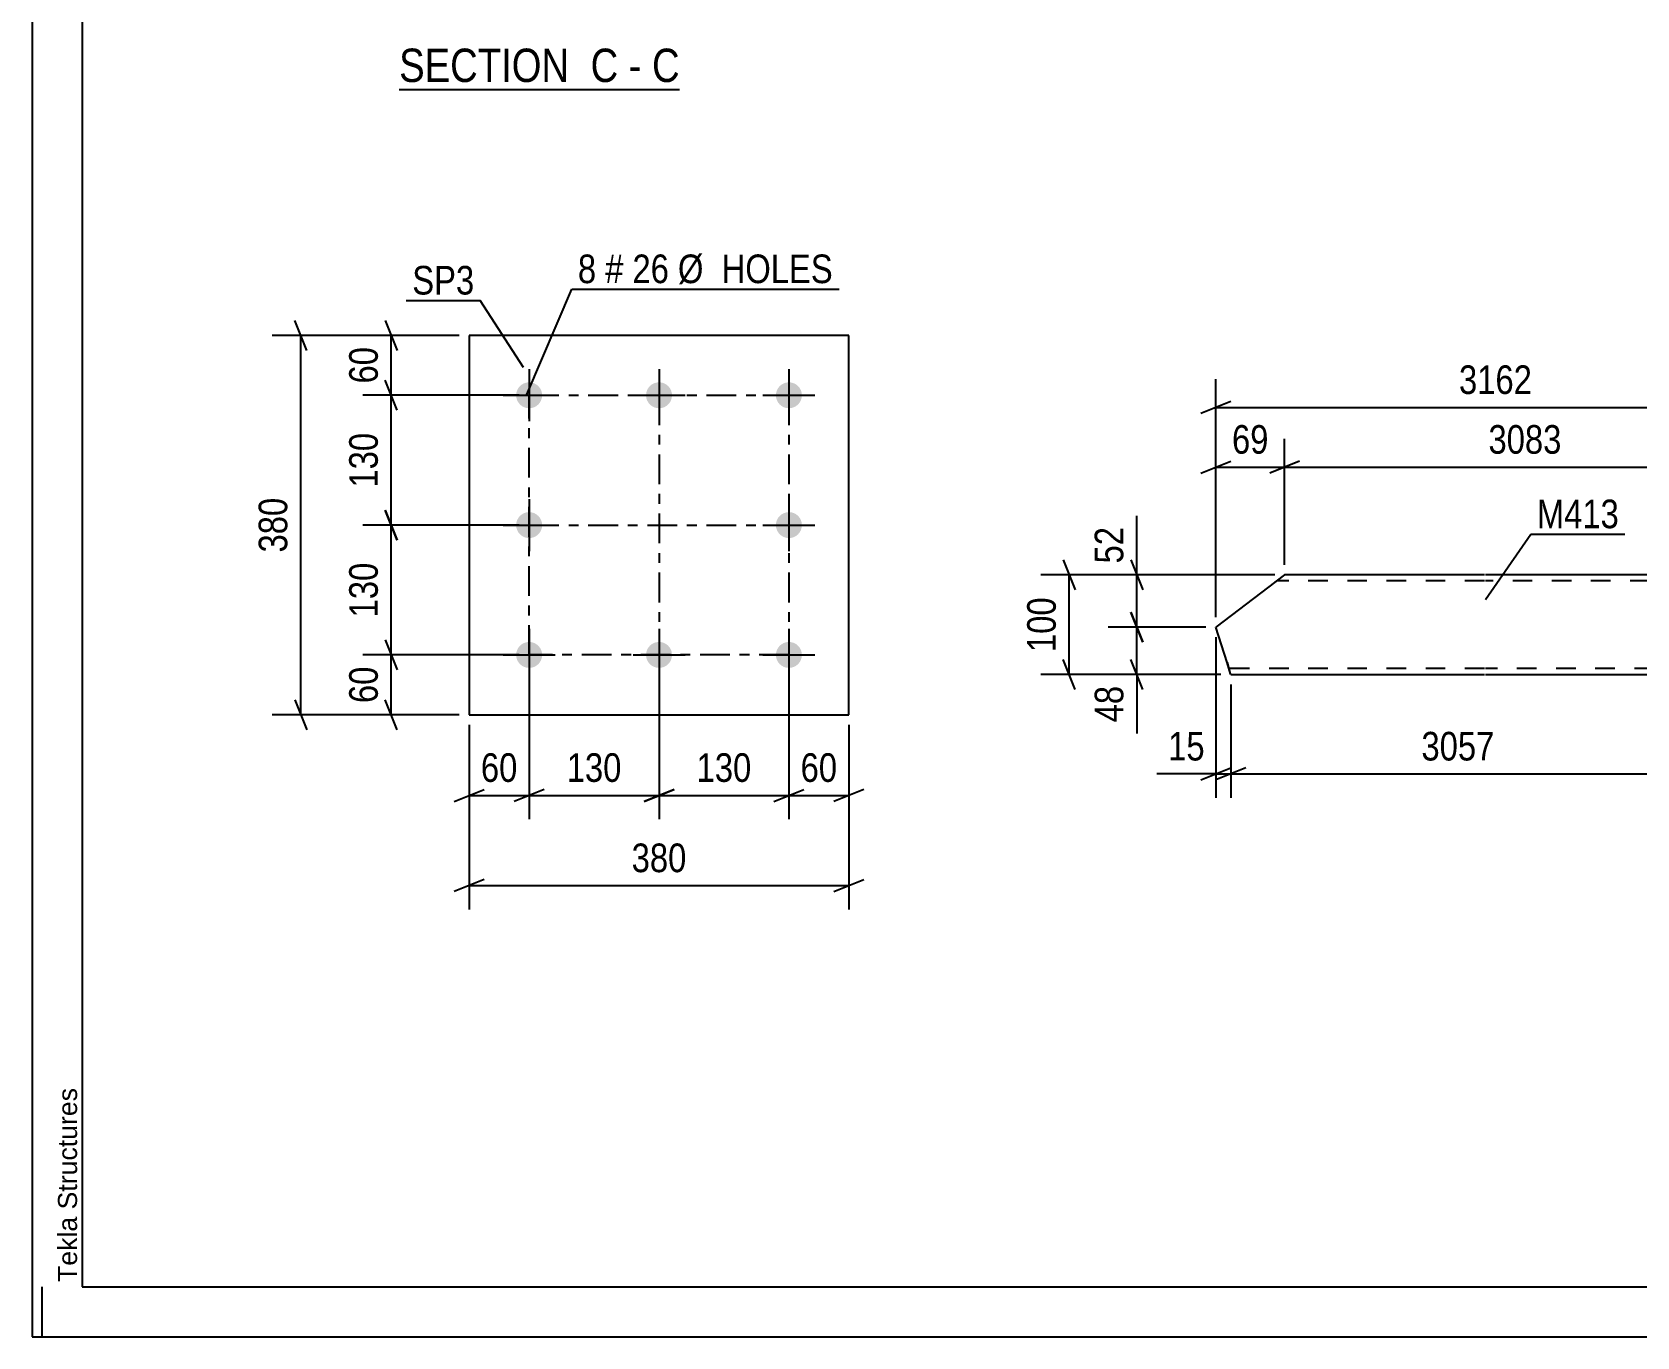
# Model space of a CAD drawing. Header units: millimetres. Extents: x 0 to 841, y 0 to 594.
# Drawn here: x 0 to 160.6, y 0 to 130.7 of the extents above; entities that cross this region are included whole.
import ezdxf

# ---------------------------------------------------------------- set-up
doc = ezdxf.new("R2010")
doc.units = ezdxf.units.MM
doc.linetypes.add('DXK_LINE_DOT2', pattern=[3.9198, 1.9599, -1.9599])
doc.linetypes.add('DXK_LINE_DOT3', pattern=[5.9187, 2.979, -0.9799, 0.9799, -0.9799])
doc.styles.add('Arial', font='ARIAL.TTF', dxfattribs={"height": 0.2})
doc.styles.add('Arial Narrow', font='ARIALN.TTF', dxfattribs={"height": 0.2})

# ---------------------------------------------------------------- blocks, each defined once
blk = doc.blocks.new('Unknown-232924980-1133')
at = {"color": 5, "linetype": 'Continuous'}
for p, q in [((0, 594), (0, 0)), ((5, 589), (5, 5)), ((1, 0), (1, 5)), ((5, 5), (836, 5)), ((0, 0), (841, 0))]:
    blk.add_line(p, q, dxfattribs=at)
at = {"color": 174, "linetype": 'Continuous', "style": 'Arial'}
blk.add_text('Tekla Structures', height=1.9102, rotation=90, dxfattribs=at).set_placement((4.5, 5.5))
blk = doc.blocks.new('Unknown-232924980-13 - 16614')
at = {"color": 6, "linetype": 'Continuous'}
blk.add_line((36.74, 124.91), (64.81, 124.91), dxfattribs=at)
at = {"color": 0, "linetype": 'Continuous'}
for points in [[(54.85, 125.66), (54.85, 129.16), (36.74, 129.16), (36.74, 125.66)], [(58.67, 125.66), (58.67, 129.16), (55.9, 129.16), (55.9, 125.66)], [(61, 125.66), (61, 129.16), (59.72, 129.16), (59.72, 125.66)], [(64.81, 125.66), (64.81, 129.16), (62.05, 129.16), (62.05, 125.66)]]:
    blk.add_wipeout(points, dxfattribs=at)
at = {"color": 7, "linetype": 'Continuous', "style": 'Arial Narrow'}
for s, p in [('SECTION ', (36.74, 125.66)), ('C', (55.9, 125.66)), ('C', (62.05, 125.66)), ('-', (59.72, 125.66))]:
    blk.add_text(s, height=3.34, dxfattribs=at).set_placement(p)
blk = doc.blocks.new('Part-232924980-18720 - 18719')
at = {"color": 2, "linetype": 'Continuous'}
for p, q in [((125.37, 76.32), (123.79, 75.12)), ((145.37, 76.32), (125.37, 76.32)), ((173.48, 76.32), (145.47, 76.32)), ((173.48, 76.32), (173.51, 76.23)), ((173.51, 76.23), (174.46, 73.17)), ((123.79, 75.12), (118.49, 71.08)), ((174.46, 73.17), (165.47, 66.32)), ((119.6, 67.52), (118.49, 71.08)), ((119.94, 66.41), (119.6, 67.52)), ((119.97, 66.32), (119.94, 66.41)), ((119.97, 66.32), (145.37, 66.32)), ((145.47, 66.32), (165.47, 66.32))]:
    blk.add_line(p, q, dxfattribs=at)
at = {"color": 7, "linetype": 'DXK_LINE_DOT2'}
for p, q in [((125.37, 76.32), (124.4, 75.58)), ((145.37, 75.72), (124.58, 75.72)), ((173.67, 75.72), (145.47, 75.72)), ((119.6, 67.52), (119.86, 66.67)), ((145.37, 66.92), (119.79, 66.92)), ((166.26, 66.92), (145.47, 66.92))]:
    blk.add_line(p, q, dxfattribs=at)
blk = doc.blocks.new('Part-232924980-15070 - 15069')
at = {"color": 2, "linetype": 'Continuous'}
for p, q in [((43.75, 100.29), (43.75, 62.29)), ((81.75, 100.29), (43.75, 100.29)), ((81.75, 62.29), (81.75, 100.29)), ((43.75, 62.29), (81.75, 62.29))]:
    blk.add_line(p, q, dxfattribs=at)
blk = doc.blocks.new('Bolt-232924980-15071 - 15069')
at = {"linetype": 'Continuous'}
for points in [[(49.75, 95.59, -1), (49.75, 92.99, -1)], [(62.75, 95.59, -1), (62.75, 92.99, -1)], [(75.75, 95.59, -1), (75.75, 92.99, -1)], [(49.75, 82.59, -1), (49.75, 79.99, -1)], [(75.75, 82.59, -1), (75.75, 79.99, -1)], [(49.75, 69.59, -1), (49.75, 66.99, -1)], [(62.75, 69.59, -1), (62.75, 66.99, -1)], [(75.75, 69.59, -1), (75.75, 66.99, -1)]]:
    blk.add_hatch(color=1, dxfattribs=at).paths.add_polyline_path(points)
at = {"color": 1, "linetype": 'Continuous'}
for p, q in [((49.75, 96.89), (49.75, 91.69)), ((62.75, 96.89), (62.75, 91.69)), ((75.75, 96.89), (75.75, 91.69)), ((47.15, 94.29), (52.35, 94.29)), ((60.15, 94.29), (65.35, 94.29)), ((73.15, 94.29), (78.35, 94.29)), ((49.75, 83.89), (49.75, 78.69)), ((75.75, 83.89), (75.75, 78.69)), ((47.15, 81.29), (52.35, 81.29)), ((73.15, 81.29), (78.35, 81.29)), ((49.75, 70.89), (49.75, 65.69)), ((62.75, 70.89), (62.75, 65.69)), ((75.75, 70.89), (75.75, 65.69)), ((47.15, 68.29), (52.35, 68.29)), ((60.15, 68.29), (65.35, 68.29)), ((73.15, 68.29), (78.35, 68.29))]:
    blk.add_line(p, q, dxfattribs=at)
blk = doc.blocks.new('Rectangle-232924980-18883 - 15069')
at = {"color": 1, "linetype": 'DXK_LINE_DOT3'}
blk.add_lwpolyline([(49.75, 94.29), (75.75, 94.29), (75.75, 68.29), (49.75, 68.29), (49.75, 94.29)], close=True, dxfattribs=at)
blk = doc.blocks.new('Line-232924980-18893 - 15069')
at = {"color": 1, "linetype": 'DXK_LINE_DOT3'}
blk.add_line((62.75, 94.29), (62.75, 68.29), dxfattribs=at)
blk = doc.blocks.new('Line-232924980-18900 - 15069')
at = {"color": 1, "linetype": 'DXK_LINE_DOT3'}
blk.add_line((49.75, 81.29), (75.75, 81.29), dxfattribs=at)
blk = doc.blocks.new('StraightDimension-232924980-19523 - 18719')
at = {"color": 7, "linetype": 'Continuous'}
for p, q in [((125.37, 77.32), (125.37, 89.94)), ((173.48, 77.32), (173.48, 89.94)), ((126.87, 87.69), (123.87, 86.49)), ((125.37, 87.09), (173.48, 87.09)), ((171.98, 86.49), (174.98, 87.69))]:
    blk.add_line(p, q, dxfattribs=at)
at = {"color": 0}
blk.add_wipeout([(153.68, 87.84), (153.68, 92.04), (145.17, 92.04), (145.17, 87.84)], dxfattribs=at)
at = {"color": 3, "style": 'Arial Narrow'}
blk.add_text('3083', height=2.863, dxfattribs=at).set_placement((145.77, 88.44))
blk = doc.blocks.new('StraightDimension-232924980-19583 - 18719')
at = {"color": 7, "linetype": 'Continuous'}
for p, q in [((119.97, 65.32), (119.97, 53.97)), ((165.47, 65.32), (165.47, 53.97)), ((121.47, 56.97), (118.47, 55.77)), ((119.97, 56.37), (165.47, 56.37)), ((163.97, 55.77), (166.97, 56.97))]:
    blk.add_line(p, q, dxfattribs=at)
at = {"color": 0}
blk.add_wipeout([(146.98, 57.12), (146.98, 61.32), (138.46, 61.32), (138.46, 57.12)], dxfattribs=at)
at = {"color": 3, "style": 'Arial Narrow'}
blk.add_text('3057', height=2.863, dxfattribs=at).set_placement((139.06, 57.72))
blk = doc.blocks.new('StraightDimension-232924980-19511 - 18719')
at = {"color": 7, "linetype": 'Continuous'}
for p, q in [((118.49, 72.08), (118.49, 95.92)), ((174.46, 74.17), (174.46, 95.92)), ((119.99, 93.67), (116.99, 92.47)), ((172.96, 92.47), (175.96, 93.67)), ((118.49, 93.07), (174.46, 93.07))]:
    blk.add_line(p, q, dxfattribs=at)
at = {"color": 0}
blk.add_wipeout([(150.73, 93.82), (150.73, 98.02), (142.22, 98.02), (142.22, 93.82)], dxfattribs=at)
at = {"color": 3, "style": 'Arial Narrow'}
blk.add_text('3162', height=2.863, dxfattribs=at).set_placement((142.82, 94.42))
blk = doc.blocks.new('StraightDimension-232924980-19524 - 18719')
at = {"color": 7, "linetype": 'Continuous'}
for p, q in [((118.49, 72.08), (118.49, 89.94)), ((125.37, 77.32), (125.37, 89.94)), ((116.99, 86.49), (119.99, 87.69)), ((118.49, 87.09), (125.37, 87.09)), ((126.87, 87.69), (123.87, 86.49))]:
    blk.add_line(p, q, dxfattribs=at)
at = {"color": 0}
blk.add_wipeout([(124.36, 87.84), (124.36, 92.04), (119.5, 92.04), (119.5, 87.84)], dxfattribs=at)
at = {"color": 3, "style": 'Arial Narrow'}
blk.add_text('69', height=2.863, dxfattribs=at).set_placement((120.1, 88.44))
blk = doc.blocks.new('StraightDimension-232924980-19584 - 18719')
at = {"color": 7, "linetype": 'Continuous'}
for p, q in [((118.49, 70.08), (118.49, 53.97)), ((119.97, 65.32), (119.97, 53.97)), ((116.99, 55.77), (119.99, 56.97)), ((121.47, 56.97), (118.47, 55.77)), ((118.49, 56.37), (119.97, 56.37))]:
    blk.add_line(p, q, dxfattribs=at)
at = {"color": 0}
blk.add_wipeout([(117.96, 57.12), (117.96, 61.32), (113.11, 61.32), (113.11, 57.12)], dxfattribs=at)
at = {"color": 7, "linetype": 'Continuous'}
blk.add_line((118.49, 56.37), (112.58, 56.37), dxfattribs=at)
blk.add_line((118.49, 56.37), (112.58, 56.37), dxfattribs=at)
at = {"color": 3, "style": 'Arial Narrow'}
blk.add_text('15', height=2.863, dxfattribs=at).set_placement((113.71, 57.72))
blk = doc.blocks.new('StraightDimension-232924980-19697 - 18719')
at = {"color": 7, "linetype": 'Continuous'}
for p, q in [((103.21, 77.82), (104.41, 74.82)), ((124.37, 76.32), (100.96, 76.32)), ((103.81, 66.32), (103.81, 76.32)), ((104.41, 64.82), (103.21, 67.82)), ((118.97, 66.32), (100.96, 66.32))]:
    blk.add_line(p, q, dxfattribs=at)
at = {"color": 0}
blk.add_wipeout([(103.06, 74.66), (98.86, 74.66), (98.86, 67.98), (103.06, 67.98)], dxfattribs=at)
at = {"color": 3, "style": 'Arial Narrow'}
blk.add_text('100', height=2.863, rotation=90.0002, dxfattribs=at).set_placement((102.46, 68.58))
blk = doc.blocks.new('StraightDimension-232924980-19729 - 18719')
at = {"color": 7, "linetype": 'Continuous'}
for p, q in [((109.97, 77.82), (111.17, 74.82)), ((124.37, 76.32), (107.72, 76.32)), ((110.57, 71.08), (110.57, 76.32)), ((111.17, 69.58), (109.97, 72.58)), ((117.49, 71.08), (107.72, 71.08))]:
    blk.add_line(p, q, dxfattribs=at)
at = {"color": 0}
blk.add_wipeout([(109.82, 81.7), (105.62, 81.7), (105.62, 76.85), (109.82, 76.85)], dxfattribs=at)
at = {"color": 7, "linetype": 'Continuous'}
blk.add_line((110.57, 76.32), (110.57, 82.23), dxfattribs=at)
blk.add_line((110.57, 76.32), (110.57, 82.23), dxfattribs=at)
at = {"color": 3, "style": 'Arial Narrow'}
blk.add_text('52', height=2.863, rotation=90.0002, dxfattribs=at).set_placement((109.22, 77.45))
blk = doc.blocks.new('StraightDimension-232924980-19730 - 18719')
at = {"color": 7, "linetype": 'Continuous'}
for p, q in [((109.97, 72.58), (111.17, 69.58)), ((117.49, 71.08), (107.72, 71.08)), ((110.57, 66.32), (110.57, 71.08)), ((111.17, 64.82), (109.97, 67.82)), ((118.97, 66.32), (107.72, 66.32))]:
    blk.add_line(p, q, dxfattribs=at)
at = {"color": 0}
blk.add_wipeout([(109.82, 65.8), (105.62, 65.8), (105.62, 60.94), (109.82, 60.94)], dxfattribs=at)
at = {"color": 7, "linetype": 'Continuous'}
blk.add_line((110.57, 66.32), (110.57, 60.41), dxfattribs=at)
blk.add_line((110.57, 66.32), (110.57, 60.41), dxfattribs=at)
at = {"color": 3, "style": 'Arial Narrow'}
blk.add_text('48', height=2.863, rotation=90.0002, dxfattribs=at).set_placement((109.22, 61.54))
blk = doc.blocks.new('StraightDimension-232924980-31326 - 15069')
at = {"color": 7, "linetype": 'Continuous'}
for p, q in [((62.75, 67.29), (62.75, 51.83)), ((75.75, 67.29), (75.75, 51.83)), ((64.25, 54.83), (61.25, 53.63)), ((74.25, 53.63), (77.25, 54.83)), ((62.75, 54.23), (75.75, 54.23))]:
    blk.add_line(p, q, dxfattribs=at)
at = {"color": 0}
blk.add_wipeout([(72.59, 54.98), (72.59, 59.18), (65.91, 59.18), (65.91, 54.98)], dxfattribs=at)
at = {"color": 3, "style": 'Arial Narrow'}
blk.add_text('130', height=2.863, dxfattribs=at).set_placement((66.51, 55.58))
blk = doc.blocks.new('StraightDimension-232924980-31304 - 15069')
at = {"color": 7, "linetype": 'Continuous'}
for p, q in [((36.55, 92.79), (35.35, 95.79)), ((48.75, 94.29), (33.1, 94.29)), ((35.95, 81.29), (35.95, 94.29)), ((35.35, 82.79), (36.55, 79.79)), ((48.75, 81.29), (33.1, 81.29))]:
    blk.add_line(p, q, dxfattribs=at)
at = {"color": 0}
blk.add_wipeout([(35.2, 91.14), (31, 91.14), (31, 84.45), (35.2, 84.45)], dxfattribs=at)
at = {"color": 3, "style": 'Arial Narrow'}
blk.add_text('130', height=2.863, rotation=90.0002, dxfattribs=at).set_placement((34.6, 85.05))
blk = doc.blocks.new('StraightDimension-232924980-15340 - 15069')
at = {"color": 7, "linetype": 'Continuous'}
for p, q in [((35.35, 101.79), (36.55, 98.79)), ((42.75, 100.29), (33.1, 100.29)), ((35.95, 94.29), (35.95, 100.29)), ((36.55, 92.79), (35.35, 95.79)), ((48.75, 94.29), (33.1, 94.29))]:
    blk.add_line(p, q, dxfattribs=at)
at = {"color": 0}
blk.add_wipeout([(35.2, 99.72), (31, 99.72), (31, 94.87), (35.2, 94.87)], dxfattribs=at)
at = {"color": 3, "style": 'Arial Narrow'}
blk.add_text('60', height=2.863, rotation=90.0002, dxfattribs=at).set_placement((34.6, 95.47))
blk = doc.blocks.new('StraightDimension-232924980-15356 - 15069')
at = {"color": 7, "linetype": 'Continuous'}
for p, q in [((27.49, 98.79), (26.29, 101.79)), ((42.75, 100.29), (24.04, 100.29)), ((26.89, 62.29), (26.89, 100.29)), ((26.29, 63.79), (27.49, 60.79)), ((42.75, 62.29), (24.04, 62.29))]:
    blk.add_line(p, q, dxfattribs=at)
at = {"color": 0}
blk.add_wipeout([(26.14, 84.64), (21.94, 84.64), (21.94, 77.95), (26.14, 77.95)], dxfattribs=at)
at = {"color": 3, "style": 'Arial Narrow'}
blk.add_text('380', height=2.863, rotation=90.0002, dxfattribs=at).set_placement((25.54, 78.55))
blk = doc.blocks.new('StraightDimension-232924980-15343 - 15069')
at = {"color": 7, "linetype": 'Continuous'}
for p, q in [((35.35, 69.79), (36.55, 66.79)), ((48.75, 68.29), (33.1, 68.29)), ((35.95, 62.29), (35.95, 68.29)), ((36.55, 60.79), (35.35, 63.79)), ((42.75, 62.29), (33.1, 62.29))]:
    blk.add_line(p, q, dxfattribs=at)
at = {"color": 0}
blk.add_wipeout([(35.2, 67.72), (31, 67.72), (31, 62.87), (35.2, 62.87)], dxfattribs=at)
at = {"color": 3, "style": 'Arial Narrow'}
blk.add_text('60', height=2.863, rotation=90.0002, dxfattribs=at).set_placement((34.6, 63.47))
blk = doc.blocks.new('StraightDimension-232924980-15360 - 15069')
at = {"color": 7, "linetype": 'Continuous'}
for p, q in [((75.75, 67.29), (75.75, 51.83)), ((81.75, 61.29), (81.75, 51.83)), ((74.25, 53.63), (77.25, 54.83)), ((83.25, 54.83), (80.25, 53.63)), ((75.75, 54.23), (81.75, 54.23))]:
    blk.add_line(p, q, dxfattribs=at)
at = {"color": 0}
blk.add_wipeout([(81.18, 54.98), (81.18, 59.18), (76.32, 59.18), (76.32, 54.98)], dxfattribs=at)
at = {"color": 3, "style": 'Arial Narrow'}
blk.add_text('60', height=2.863, dxfattribs=at).set_placement((76.92, 55.58))
blk = doc.blocks.new('StraightDimension-232924980-15363 - 15069')
at = {"color": 7, "linetype": 'Continuous'}
for p, q in [((49.75, 67.29), (49.75, 51.83)), ((43.75, 61.29), (43.75, 51.83)), ((42.25, 53.63), (45.25, 54.83)), ((51.25, 54.83), (48.25, 53.63)), ((43.75, 54.23), (49.75, 54.23))]:
    blk.add_line(p, q, dxfattribs=at)
at = {"color": 0}
blk.add_wipeout([(49.18, 54.98), (49.18, 59.18), (44.32, 59.18), (44.32, 54.98)], dxfattribs=at)
at = {"color": 3, "style": 'Arial Narrow'}
blk.add_text('60', height=2.863, dxfattribs=at).set_placement((44.92, 55.58))
blk = doc.blocks.new('StraightDimension-232924980-15376 - 15069')
at = {"color": 7, "linetype": 'Continuous'}
for p, q in [((43.75, 61.29), (43.75, 42.79)), ((81.75, 61.29), (81.75, 42.79)), ((45.25, 45.79), (42.25, 44.59)), ((43.75, 45.19), (81.75, 45.19)), ((80.25, 44.59), (83.25, 45.79))]:
    blk.add_line(p, q, dxfattribs=at)
at = {"color": 0}
blk.add_wipeout([(66.09, 45.94), (66.09, 50.14), (59.41, 50.14), (59.41, 45.94)], dxfattribs=at)
at = {"color": 3, "style": 'Arial Narrow'}
blk.add_text('380', height=2.863, dxfattribs=at).set_placement((60.01, 46.54))
blk = doc.blocks.new('StraightDimension-232924980-31302 - 15069')
at = {"color": 7, "linetype": 'Continuous'}
for p, q in [((36.55, 79.79), (35.35, 82.79)), ((48.75, 81.29), (33.1, 81.29)), ((35.95, 68.29), (35.95, 81.29)), ((35.35, 69.79), (36.55, 66.79)), ((48.75, 68.29), (33.1, 68.29))]:
    blk.add_line(p, q, dxfattribs=at)
at = {"color": 0}
blk.add_wipeout([(35.2, 78.14), (31, 78.14), (31, 71.45), (35.2, 71.45)], dxfattribs=at)
at = {"color": 3, "style": 'Arial Narrow'}
blk.add_text('130', height=2.863, rotation=90.0002, dxfattribs=at).set_placement((34.6, 72.05))
blk = doc.blocks.new('StraightDimension-232924980-31324 - 15069')
at = {"color": 7, "linetype": 'Continuous'}
for p, q in [((49.75, 67.29), (49.75, 51.83)), ((62.75, 67.29), (62.75, 51.83)), ((51.25, 54.83), (48.25, 53.63)), ((61.25, 53.63), (64.25, 54.83)), ((49.75, 54.23), (62.75, 54.23))]:
    blk.add_line(p, q, dxfattribs=at)
at = {"color": 0}
blk.add_wipeout([(59.59, 54.98), (59.59, 59.18), (52.91, 59.18), (52.91, 54.98)], dxfattribs=at)
at = {"color": 3, "style": 'Arial Narrow'}
blk.add_text('130', height=2.863, dxfattribs=at).set_placement((53.51, 55.58))
blk = doc.blocks.new('Mark-232924980-19502 - 18719')
at = {"color": 0}
blk.add_wipeout([(158.83, 80.98), (158.83, 83.98), (150.61, 83.98), (150.61, 80.98)], dxfattribs=at)
blk.add_wipeout([(158.83, 80.98), (158.83, 83.98), (150.61, 83.98), (150.61, 80.98)], dxfattribs=at)
at = {"color": 30, "linetype": 'Continuous'}
for p, q in [((145.47, 73.84), (150.01, 80.38)), ((150.01, 80.38), (159.43, 80.38))]:
    blk.add_line(p, q, dxfattribs=at)
at = {"color": 3, "style": 'Arial Narrow'}
blk.add_text('M413', height=2.863, dxfattribs=at).set_placement((150.61, 80.98))
blk = doc.blocks.new('Mark-232924980-15534 - 15069')
at = {"color": 0}
blk.add_wipeout([(44.26, 104.38), (44.26, 107.38), (38.05, 107.38), (38.05, 104.38)], dxfattribs=at)
blk.add_wipeout([(44.26, 104.38), (44.26, 107.38), (38.05, 107.38), (38.05, 104.38)], dxfattribs=at)
at = {"color": 30, "linetype": 'Continuous'}
for p in [(37.45, 103.78), (49.2, 97.08)]:
    blk.add_line(p, (44.86, 103.78), dxfattribs=at)
at = {"color": 3, "style": 'Arial Narrow'}
blk.add_text('SP3', height=2.863, dxfattribs=at).set_placement((38.05, 104.38))
blk = doc.blocks.new('Mark-232924980-15537 - 15069')
at = {"color": 0}
for points in [[(56.46, 105.52), (56.46, 108.52), (54.63, 108.52), (54.63, 105.52)], [(59.19, 105.52), (59.19, 108.52), (57.36, 108.52), (57.36, 105.52)], [(63.74, 105.52), (63.74, 108.52), (60.09, 108.52), (60.09, 105.52)], [(80.17, 105.52), (80.17, 108.52), (64.64, 108.52), (64.64, 105.52)]]:
    blk.add_wipeout(points, dxfattribs=at)
for points in [[(56.46, 105.52), (56.46, 108.52), (54.63, 108.52), (54.63, 105.52)], [(59.19, 105.52), (59.19, 108.52), (57.36, 108.52), (57.36, 105.52)], [(63.74, 105.52), (63.74, 108.52), (60.09, 108.52), (60.09, 105.52)], [(80.17, 105.52), (80.17, 108.52), (64.64, 108.52), (64.64, 105.52)]]:
    blk.add_wipeout(points, dxfattribs=at)
at = {"color": 7, "linetype": 'Continuous'}
for p, q in [((49.53, 94.36), (54.03, 104.92)), ((54.03, 104.92), (80.77, 104.92))]:
    blk.add_line(p, q, dxfattribs=at)
at = {"color": 3, "style": 'Arial Narrow'}
for s, height, p in [('8', 2.86, (54.63, 105.52)), ('#', 2.86, (57.36, 105.52)), ('26', 2.863, (60.09, 105.52)), ('Ø  HOLES', 2.863, (64.64, 105.52))]:
    blk.add_text(s, height=height, dxfattribs=at).set_placement(p)

msp = doc.modelspace()

# ---------------------------------------------------------------- block references
for name in ['Unknown-232924980-1133', 'Part-232924980-15070 - 15069', 'Bolt-232924980-15071 - 15069', 'Rectangle-232924980-18883 - 15069', 'Line-232924980-18893 - 15069', 'Line-232924980-18900 - 15069', 'Part-232924980-18720 - 18719']:
    msp.add_blockref(name, (0, 0))

# ---------------------------------------------------------------- next in the draw order: block references
for name in ['Unknown-232924980-13 - 16614', 'StraightDimension-232924980-31304 - 15069', 'StraightDimension-232924980-19523 - 18719', 'StraightDimension-232924980-31326 - 15069', 'StraightDimension-232924980-19583 - 18719']:
    msp.add_blockref(name, (0, 0))

# ---------------------------------------------------------------- next in the draw order: block references
for name in ['StraightDimension-232924980-15340 - 15069', 'StraightDimension-232924980-19511 - 18719', 'StraightDimension-232924980-19584 - 18719', 'StraightDimension-232924980-15360 - 15069']:
    msp.add_blockref(name, (0, 0))

# ---------------------------------------------------------------- next in the draw order: block references
for name in ['StraightDimension-232924980-15356 - 15069', 'StraightDimension-232924980-19524 - 18719', 'Mark-232924980-19502 - 18719']:
    msp.add_blockref(name, (0, 0))

# ---------------------------------------------------------------- next in the draw order: block references
for name in ['Mark-232924980-15534 - 15069', 'StraightDimension-232924980-19697 - 18719', 'StraightDimension-232924980-15343 - 15069']:
    msp.add_blockref(name, (0, 0))

# ---------------------------------------------------------------- next in the draw order: block references
for name in ['Mark-232924980-15537 - 15069', 'StraightDimension-232924980-19729 - 18719', 'StraightDimension-232924980-15363 - 15069']:
    msp.add_blockref(name, (0, 0))

# ---------------------------------------------------------------- next in the draw order: block references
for name in ['StraightDimension-232924980-31302 - 15069', 'StraightDimension-232924980-19730 - 18719', 'StraightDimension-232924980-15376 - 15069']:
    msp.add_blockref(name, (0, 0))

# ---------------------------------------------------------------- next in the draw order: block references
msp.add_blockref('StraightDimension-232924980-31324 - 15069', (0, 0))

doc.saveas('drawing.dxf')
